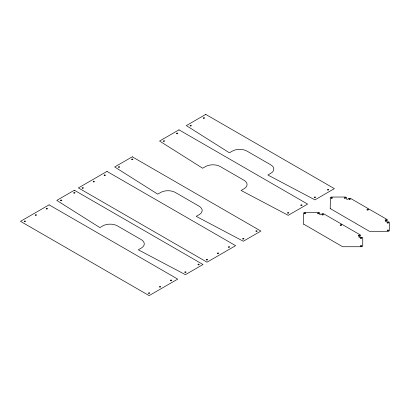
<?xml version="1.0" encoding="UTF-8"?>
<svg xmlns="http://www.w3.org/2000/svg" width="410" height="410" viewBox="0 0 410 410"><rect width="100%" height="100%" fill="white"/><g stroke="black" fill="none" stroke-linecap="round" stroke-linejoin="round"><path stroke-width="0.61" d="M303.856 224.198L303.431 224.085L303.677 214.42L303.415 213.379A1.553 0.897 0 0 1 304.973 212.477L318.355 212.477A1.553 0.897 0 0 1 319.908 213.379C318.898 214.922 320.881 215.332 321.737 213.938A1.553 0.897 0 0 1 323.936 213.938L360.221 234.884A1.553 0.897 0 0 1 360.221 236.155C357.31 236.744 359.324 237.856 361.195 237.211A1.553 0.897 0 0 1 362.747 238.113L362.747 245.836A1.553 0.897 0 0 1 361.195 246.733L342.627 246.733L303.851 224.239M330.609 208.751L330.183 208.644L330.429 198.973L330.168 197.933A1.553 0.897 0 0 1 331.721 197.036L345.107 197.036A1.553 0.897 0 0 1 346.66 197.933C345.661 199.526 347.624 199.839 348.49 198.496A1.553 0.897 0 0 1 350.688 198.496L386.973 219.442A1.553 0.897 0 0 1 386.973 220.708C383.996 221.303 386.159 222.425 387.947 221.769A1.553 0.897 0 0 1 389.5 222.666L389.5 230.389A1.553 0.897 0 0 1 387.947 231.291L369.379 231.291L330.603 208.787M49.087 204.841L20.5 221.344L149.132 295.61L177.714 279.107L49.087 204.841M74.369 190.24L56.78 200.398L99.84 227.586L102.772 225.895A10.368 5.986 0 0 1 117.434 225.895L141.25 239.645A10.368 5.986 0 0 1 141.25 248.111L138.319 249.803L185.412 274.664L203.001 264.506L74.369 190.24M106.989 171.411L78.402 187.913L207.035 262.18L235.617 245.677L106.989 171.411M132.276 156.815L114.682 166.967L157.742 194.155L160.674 192.464A10.368 5.986 0 0 1 175.337 192.464L199.152 206.215A10.368 5.986 0 0 1 199.152 214.681L196.221 216.372L243.314 241.234L260.903 231.076L132.276 156.815M179.001 129.837L159.577 141.05L202.637 168.238L205.569 166.547A10.368 5.986 0 0 1 220.226 166.547L244.047 180.297A10.368 5.986 0 0 1 244.047 188.759L241.116 190.455L288.209 215.317L307.628 204.103L179.001 129.837M205.753 114.39L186.33 125.603L229.39 152.792L232.321 151.1A10.368 5.986 0 0 1 246.979 151.1L270.8 164.851A10.368 5.986 0 0 1 270.8 173.317L267.868 175.008L314.962 199.87L334.381 188.656L205.753 114.39M82.477 188.241A0.646 0.374 0 0 0 83.45 187.913A0.646 0.374 0 0 0 82.477 187.59A0.646 0.374 0 0 0 82.477 188.241M104.427 175.531A0.646 0.374 0 0 0 105.437 175.244A0.646 0.374 0 0 0 104.504 174.885A0.646 0.374 0 0 0 104.427 175.531M118.756 167.29A0.646 0.374 0 0 0 119.73 166.967A0.646 0.374 0 0 0 118.756 166.644A0.646 0.374 0 0 0 118.756 167.29M131.948 159.674A0.646 0.374 0 0 0 132.922 159.352A0.646 0.374 0 0 0 131.948 159.029A0.646 0.374 0 0 0 131.948 159.674M93.429 181.876A0.646 0.374 0 0 0 94.438 181.594A0.646 0.374 0 0 0 93.511 181.23A0.646 0.374 0 0 0 93.429 181.876M217.705 253.616A0.646 0.374 0 0 0 218.673 253.293A0.646 0.374 0 0 0 217.705 252.97A0.646 0.374 0 0 0 217.705 253.616M256.183 231.399A0.646 0.374 0 0 0 257.157 231.076A0.646 0.374 0 0 0 256.183 230.753A0.646 0.374 0 0 0 256.183 231.399M242.992 239.02A0.646 0.374 0 0 0 243.96 238.692A0.646 0.374 0 0 0 242.992 238.369A0.646 0.374 0 0 0 242.992 239.02M228.698 247.271A0.646 0.374 0 0 0 229.672 246.948A0.646 0.374 0 0 0 228.698 246.62A0.646 0.374 0 0 0 228.698 247.271M206.712 259.966A0.646 0.374 0 0 0 207.68 259.643A0.646 0.374 0 0 0 206.712 259.315A0.646 0.374 0 0 0 206.712 259.966M24.574 221.666A0.646 0.374 0 0 0 25.543 221.344A0.646 0.374 0 0 0 24.574 221.021A0.646 0.374 0 0 0 24.574 221.666M46.561 208.972A0.646 0.374 0 0 0 47.534 208.649A0.646 0.374 0 0 0 46.561 208.326A0.646 0.374 0 0 0 46.561 208.972M60.854 200.721A0.646 0.374 0 0 0 61.828 200.398A0.646 0.374 0 0 0 60.854 200.075A0.646 0.374 0 0 0 60.854 200.721M74.046 193.105A0.646 0.374 0 0 0 75.02 192.782A0.646 0.374 0 0 0 74.046 192.459A0.646 0.374 0 0 0 74.046 193.105M35.526 215.306A0.646 0.374 0 0 0 36.536 215.024A0.646 0.374 0 0 0 35.608 214.661A0.646 0.374 0 0 0 35.526 215.306M159.803 287.046A0.646 0.374 0 0 0 160.771 286.723A0.646 0.374 0 0 0 159.803 286.4A0.646 0.374 0 0 0 159.803 287.046M198.281 264.829A0.646 0.374 0 0 0 199.255 264.506A0.646 0.374 0 0 0 198.281 264.183A0.646 0.374 0 0 0 198.281 264.829M185.089 272.45A0.646 0.374 0 0 0 186.058 272.122A0.646 0.374 0 0 0 185.089 271.799A0.646 0.374 0 0 0 185.089 272.45M170.796 280.701A0.646 0.374 0 0 0 171.769 280.373A0.646 0.374 0 0 0 170.796 280.05A0.646 0.374 0 0 0 170.796 280.701M148.768 293.381A0.646 0.374 0 0 0 149.778 293.099A0.646 0.374 0 0 0 148.85 292.735A0.646 0.374 0 0 0 148.768 293.381M327.831 190.035A0.646 0.374 0 0 0 328.799 189.712A0.646 0.374 0 0 0 327.831 189.389A0.646 0.374 0 0 0 327.831 190.035M203.596 118.311A0.646 0.374 0 0 0 204.564 117.988A0.646 0.374 0 0 0 203.596 117.665A0.646 0.374 0 0 0 203.596 118.311M314.634 197.656A0.646 0.374 0 0 0 315.608 197.328A0.646 0.374 0 0 0 314.634 197.005A0.646 0.374 0 0 0 314.634 197.656M190.404 125.926A0.646 0.374 0 0 0 191.373 125.603A0.646 0.374 0 0 0 190.404 125.281A0.646 0.374 0 0 0 190.404 125.926M331.326 198.271A0.712 0.41 0 0 0 332.433 197.963A0.712 0.41 0 0 0 331.413 197.564A0.712 0.41 0 0 0 331.326 198.271M344.707 198.271A0.712 0.41 0 0 0 345.814 197.963A0.712 0.41 0 0 0 344.795 197.564A0.712 0.41 0 0 0 344.707 198.271M349.192 199.47A0.712 0.41 0 0 0 350.304 199.157A0.712 0.41 0 0 0 349.279 198.758A0.712 0.41 0 0 0 349.192 199.47M367.298 210.002A0.82 0.471 0 0 0 368.549 209.618A0.82 0.471 0 0 0 367.35 209.182A0.82 0.471 0 0 0 367.298 210.002M385.518 220.431A0.712 0.41 0 0 0 386.584 220.073A0.712 0.41 0 0 0 385.518 219.719A0.712 0.41 0 0 0 385.518 220.431M387.588 223.019A0.712 0.41 0 0 0 388.659 222.666A0.712 0.41 0 0 0 387.588 222.307A0.712 0.41 0 0 0 387.588 223.019M387.588 230.748A0.712 0.41 0 0 0 388.659 230.389A0.712 0.41 0 0 0 387.588 230.036A0.712 0.41 0 0 0 387.588 230.748M301.078 205.482A0.646 0.374 0 0 0 302.047 205.159A0.646 0.374 0 0 0 301.078 204.836A0.646 0.374 0 0 0 301.078 205.482M176.843 133.757A0.646 0.374 0 0 0 177.812 133.434A0.646 0.374 0 0 0 176.843 133.107A0.646 0.374 0 0 0 176.843 133.757M287.882 213.097A0.646 0.374 0 0 0 288.855 212.775A0.646 0.374 0 0 0 287.882 212.452A0.646 0.374 0 0 0 287.882 213.097M163.651 141.373A0.646 0.374 0 0 0 164.62 141.05A0.646 0.374 0 0 0 163.651 140.727A0.646 0.374 0 0 0 163.651 141.373M304.574 213.718A0.712 0.41 0 0 0 305.681 213.405A0.712 0.41 0 0 0 304.661 213.005A0.712 0.41 0 0 0 304.574 213.718M317.955 213.718A0.712 0.41 0 0 0 319.062 213.405A0.712 0.41 0 0 0 318.042 213.005A0.712 0.41 0 0 0 317.955 213.718M322.439 214.917A0.712 0.41 0 0 0 323.551 214.604A0.712 0.41 0 0 0 322.526 214.204A0.712 0.41 0 0 0 322.439 214.917M340.546 225.449A0.82 0.471 0 0 0 341.796 225.064A0.82 0.471 0 0 0 340.597 224.629A0.82 0.471 0 0 0 340.546 225.449M358.765 235.878A0.712 0.41 0 0 0 359.831 235.519A0.712 0.41 0 0 0 358.765 235.166A0.712 0.41 0 0 0 358.765 235.878M360.836 238.466A0.712 0.41 0 0 0 361.907 238.113A0.712 0.41 0 0 0 360.836 237.754A0.712 0.41 0 0 0 360.836 238.466M360.836 246.195A0.712 0.41 0 0 0 361.907 245.836A0.712 0.41 0 0 0 360.836 245.482A0.712 0.41 0 0 0 360.836 246.195"/></g></svg>
